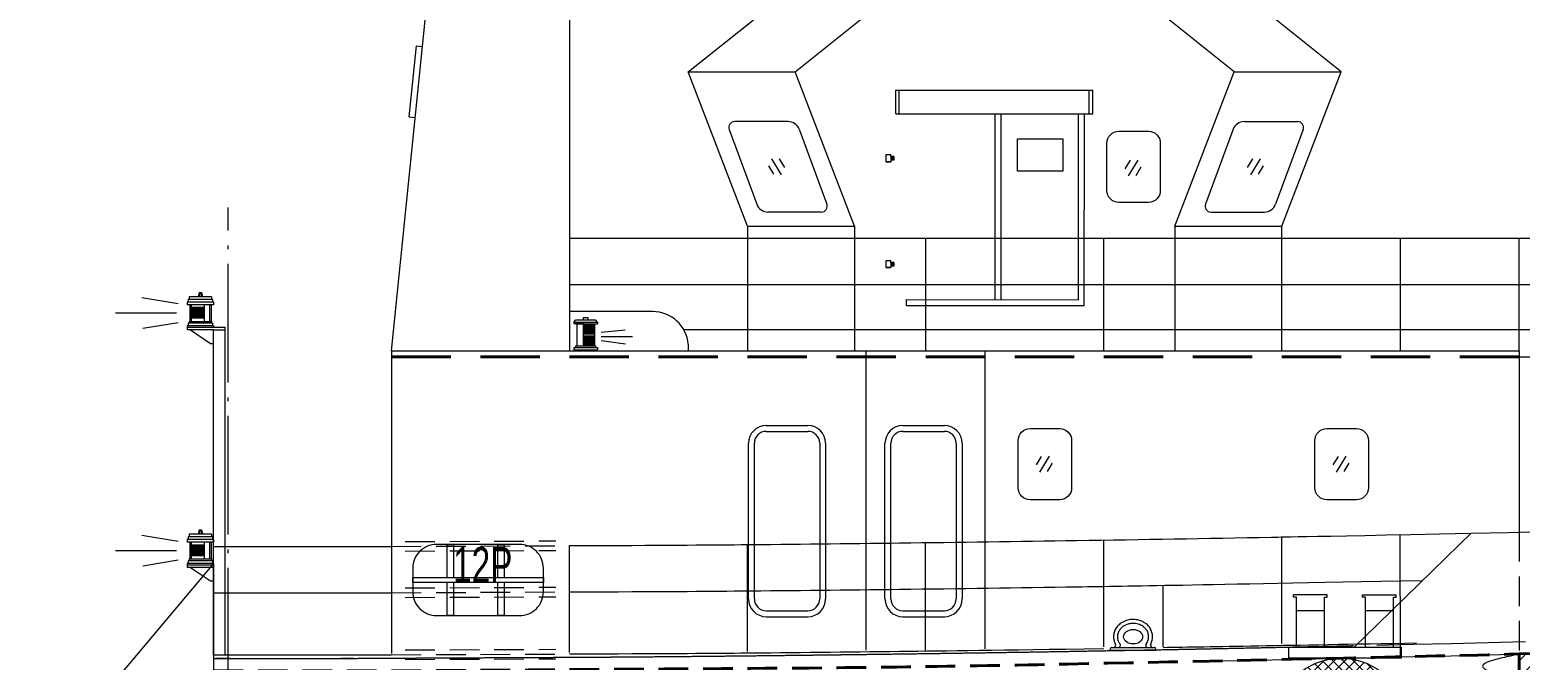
# Model space of a CAD drawing. Extents: x -550205 to -490805, y -239464 to -155364.
# Drawn here: x -522720 to -510165, y -171689 to -166381 of the extents above; entities that cross this region are included whole.
import ezdxf

# ---------------------------------------------------------------- set-up
doc = ezdxf.new("R2010")
doc.units = 0
doc.header["$LTSCALE"] = 500
doc.header["$MEASUREMENT"] = 0
for name, pattern in [('DASHED2', [0.375, 0.25, -0.125]), ('点划线 ____ _ ____ _ ____ _ ____ _ ____ _ ____', [2.56, 2, -0.25, 0.06, -0.25]), ('虚线 __ __ __ __ __ __ __ __ __ __ __ __ __ _', [0.75, 0.5, -0.25])]:
    doc.linetypes.add(name, pattern=pattern)
doc.layers.get('0').update_dxf_attribs({"linetype": 'CONTINUOUS', "lineweight": 20})
for name, color, linetype, lineweight in [('317navigation', 5, 'CONTINUOUS', 20), ('点划线', 5, '点划线 ____ _ ____ _ ____ _ ____ _ ____ _ ____', 20), ('粗虚线', 30, '虚线 __ __ __ __ __ __ __ __ __ __ __ __ __ _', 40), ('虚线', 1, '虚线 __ __ __ __ __ __ __ __ __ __ __ __ __ _', 20)]:
    doc.layers.add(name, color=color, linetype=linetype, lineweight=lineweight)
doc.styles.add('中英混排2', font='romany.shx', dxfattribs={"width": 0.7, "height": 300, "bigfont": 'hztxt.shx'})

# ---------------------------------------------------------------- blocks, each defined once
blk = doc.blocks.new('dfgdfgyhsdh')
for p, q in [((-90, 1814), (1571, 1814)), ((-89, 1614), (-89, 1814)), ((-59, 1614), (-59, 1814)), ((1541, 1614), (1541, 1814)), ((1571, 1614), (1571, 1814)), ((-89, 1614), (1571, 1614)), ((750, 54), (750, 1614)), ((800, 55), (800, 1614)), ((1450, 50), (1450, 1614)), ((1500, 0), (1500, 1614)), ((0, 50), (1450, 50)), ((0, 50), (0, 0)), ((0, 0), (1500, 0))]:
    blk.add_line(p, q)
at = {"color": 0, "lineweight": 20}
for p, q in [((-130, 1268), (-173, 1268)), ((-173, 1268), (-172, 1210)), ((-130, 1255), (-130, 1268)), ((-172, 1210), (-129, 1211)), ((-129, 1211), (-172, 1210)), ((-104, 1255), (-130, 1255)), ((-130, 1255), (-129, 1211)), ((-104, 1224), (-129, 1224)), ((-126, 1255), (-126, 1224)), ((-123, 1255), (-123, 1224)), ((-120, 1255), (-119, 1224)), ((-116, 1255), (-116, 1224)), ((-113, 1255), (-113, 1224)), ((-110, 1255), (-109, 1224)), ((-106, 1255), (-106, 1224)), ((-104, 1255), (-104, 1224)), ((-130, 377), (-173, 376)), ((-173, 376), (-172, 319)), ((-172, 319), (-129, 319)), ((-129, 319), (-172, 319)), ((-130, 363), (-130, 377)), ((-104, 363), (-130, 363)), ((-130, 363), (-129, 319)), ((-104, 333), (-129, 333)), ((-126, 363), (-126, 333)), ((-123, 363), (-123, 333)), ((-120, 363), (-119, 333)), ((-116, 363), (-116, 333)), ((-113, 363), (-113, 333)), ((-110, 363), (-109, 333)), ((-106, 363), (-106, 333)), ((-104, 363), (-104, 333))]:
    blk.add_line(p, q, dxfattribs=at)
blk.add_lwpolyline([(938, 1404), (1319, 1404), (1319, 1132), (938, 1132)], close=True)
blk = doc.blocks.new('H')
at = {"lineweight": 20}
for p, q in [((1008510, 702546), (1008510, 702561)), ((1008510, 702546), (1009110, 702546)), ((1008530, 702581), (1009090, 702581)), ((1009110, 702546), (1009110, 702561))]:
    blk.add_line(p, q, dxfattribs=at)
for centre, radius, start, end in [((1008530, 702561), 20, 90, 180), ((1008551, 702611), 30, 269.0608, 34.6433), ((1008613, 702610), 30, 269.0608, 34.6433), ((1009006, 702610), 30, 145.3567, 270.9392), ((1009068, 702611), 30, 145.3567, 270.9392), ((1009090, 702561), 20, 0, 90)]:
    blk.add_arc(centre, radius, start, end, dxfattribs=at)
blk.add_ellipse((1008810, 702723), major_axis=(-125, 0), ratio=0.76, dxfattribs=at)
for points, knots in [([(1009040, 702622), (1009043, 702628), (1009046, 702633), (1009052, 702648), (1009056, 702657), (1009061, 702675), (1009063, 702684), (1009066, 702703), (1009067, 702713), (1009067, 702732), (1009066, 702742), (1009063, 702761), (1009061, 702770), (1009056, 702789), (1009053, 702798), (1009045, 702815), (1009041, 702823), (1009031, 702839), (1009026, 702846), (1009015, 702860), (1009009, 702867), (1008997, 702879), (1008990, 702885), (1008977, 702896), (1008970, 702901), (1008956, 702910), (1008949, 702914), (1008930, 702924), (1008918, 702929), (1008894, 702938), (1008881, 702941), (1008857, 702946), (1008844, 702948), (1008819, 702950), (1008806, 702950), (1008781, 702949), (1008768, 702947), (1008744, 702943), (1008731, 702940), (1008707, 702932), (1008695, 702927), (1008672, 702915), (1008660, 702909), (1008641, 702895), (1008633, 702889), (1008617, 702874), (1008609, 702866), (1008595, 702849), (1008588, 702840), (1008578, 702822), (1008573, 702814), (1008566, 702797), (1008563, 702788), (1008558, 702770), (1008556, 702760), (1008553, 702742), (1008553, 702732), (1008553, 702723)], [2.742504, 2.742504, 2.742504, 2.742504, 2.817221, 2.817221, 2.925084, 2.925084, 3.032948, 3.032948, 3.140811, 3.140811, 3.248674, 3.248674, 3.356537, 3.356537, 3.4644, 3.4644, 3.572264, 3.572264, 3.680127, 3.680127, 3.78799, 3.78799, 3.895853, 3.895853, 4.003717, 4.003717, 4.11158, 4.11158, 4.279396, 4.279396, 4.447212, 4.447212, 4.615028, 4.615028, 4.782844, 4.782844, 4.95066, 4.95066, 5.118476, 5.118476, 5.286292, 5.286292, 5.454109, 5.454109, 5.588214, 5.588214, 5.722319, 5.722319, 5.856424, 5.856424, 5.964072, 5.964072, 6.07172, 6.07172, 6.179368, 6.179368, 6.283185, 6.283185, 6.283185, 6.283185]), ([(1008553, 702723), (1008553, 702716), (1008553, 702709), (1008554, 702695), (1008555, 702688), (1008558, 702674), (1008560, 702668), (1008564, 702655), (1008566, 702648), (1008572, 702635), (1008575, 702628), (1008579, 702622)], [0, 0, 0, 0, 0.0782138, 0.0782138, 0.1564276, 0.1564276, 0.2346414, 0.2346414, 0.3128552, 0.3128552, 0.3990896, 0.3990896, 0.3990896, 0.3990896]), ([(1008982, 702627), (1008983, 702630), (1008985, 702632), (1008992, 702642), (1008997, 702650), (1009004, 702666), (1009006, 702673), (1009011, 702688), (1009012, 702696), (1009014, 702711), (1009015, 702719), (1009014, 702735), (1009013, 702742), (1009011, 702758), (1009009, 702765), (1009004, 702780), (1009001, 702787), (1008994, 702801), (1008990, 702807), (1008981, 702819), (1008976, 702825), (1008966, 702836), (1008961, 702842), (1008950, 702851), (1008944, 702856), (1008929, 702866), (1008919, 702872), (1008898, 702881), (1008888, 702885), (1008866, 702892), (1008855, 702894), (1008827, 702898), (1008810, 702899), (1008776, 702896), (1008760, 702893), (1008731, 702885), (1008720, 702881), (1008697, 702870), (1008686, 702864), (1008668, 702851), (1008661, 702844), (1008648, 702831), (1008641, 702824), (1008631, 702810), (1008627, 702803), (1008619, 702788), (1008616, 702781), (1008610, 702765), (1008608, 702757), (1008605, 702741), (1008605, 702732), (1008605, 702724), (1008605, 702723), (1008605, 702723)], [2.620818, 2.620818, 2.620818, 2.620818, 2.663046, 2.663046, 2.809046, 2.809046, 2.926278, 2.926278, 3.043509, 3.043509, 3.16074, 3.16074, 3.277972, 3.277972, 3.395203, 3.395203, 3.512435, 3.512435, 3.629666, 3.629666, 3.746897, 3.746897, 3.864129, 3.864129, 3.98136, 3.98136, 4.163787, 4.163787, 4.346214, 4.346214, 4.528641, 4.528641, 4.800892, 4.800892, 5.073143, 5.073143, 5.275487, 5.275487, 5.477831, 5.477831, 5.627164, 5.627164, 5.776496, 5.776496, 5.901945, 5.901945, 6.027394, 6.027394, 6.152843, 6.152843, 6.278292, 6.278292, 6.283185, 6.283185, 6.283185, 6.283185]), ([(1008605, 702723), (1008605, 702717), (1008605, 702711), (1008606, 702700), (1008607, 702694), (1008610, 702681), (1008612, 702674), (1008618, 702659), (1008621, 702652), (1008629, 702639), (1008633, 702633), (1008637, 702627)], [0, 0, 0, 0, 0.086637, 0.086637, 0.1732739, 0.1732739, 0.2903636, 0.2903636, 0.4074532, 0.4074532, 0.5207841, 0.5207841, 0.5207841, 0.5207841])]:
    blk.add_open_spline(points, degree=3, knots=knots, dxfattribs=at)
blk = doc.blocks.new('G')
at = {"color": 0, "lineweight": 20}
for p, q in [((1006562, 703255), (1006562, 703285)), ((1006952, 703285), (1006562, 703285)), ((1006595, 703255), (1006562, 703255)), ((1006595, 702676), (1006595, 703255)), ((1006920, 702676), (1006920, 703255)), ((1006920, 703255), (1006952, 703255)), ((1006952, 703255), (1006952, 703285)), ((1007362, 703255), (1007362, 703285)), ((1007362, 703285), (1007752, 703285)), ((1007395, 703255), (1007362, 703255)), ((1007395, 702676), (1007395, 703255)), ((1007720, 702676), (1007720, 703255)), ((1007720, 703255), (1007752, 703255)), ((1007752, 703255), (1007752, 703285))]:
    blk.add_line(p, q, dxfattribs=at)
blk.add_lwpolyline([(1006507, 702676), (1007807, 702676), (1007807, 702551), (1006507, 702551)], close=True, dxfattribs=at)
blk = doc.blocks.new('34')
h = blk.add_hatch()
h.set_pattern_fill('ANSI37', color=256, scale=500, style=0)
h.set_pattern_definition([(45, (677572.184, 160064.6), (-44.194174, 44.194174), []), (135, (677572.184, 160064.6), (-44.194174, -44.194174), [])])
edge = h.paths.add_edge_path(flags=16)
edge.add_arc((0, 0), 300, 0, 360)
edge = h.paths.add_edge_path()
edge.add_arc((0, 0), 550, 0, 360)
for radius in [550, 300]:
    blk.add_circle((0, 0), radius)

msp = doc.modelspace()

# ---------------------------------------------------------------- hatches: boundary and pattern name
h = msp.add_hatch()
h.set_pattern_fill('ANSI31', color=256, scale=800, style=0)
h.set_pattern_definition([(45, (142486.12, -12029.5), (-70.710678, 70.710678), [])])
edge = h.paths.add_edge_path()
edge.add_spline(control_points=[(-510158.9, -172239.1), (-510112.4, -172238), (-509239.1, -172217.1), (-507555, -172172.3), (-505377.7, -172099.1), (-504027, -172052), (-503142.9, -172021.4)], knot_values=[12515.2643306, 12515.2643306, 12515.2643306, 12515.2643306, 12654.8209645, 15135.8999775, 17569.2214649, 19190.4457898, 19190.4457898, 19190.4457898, 19190.4457898], degree=3, periodic=0)
edge.add_line((-503154.6, -171425.6), (-503154.6, -171984))
edge.add_spline(control_points=[(-510173.1, -171639.4), (-510121.9, -171638.2), (-509243.8, -171617.3), (-507555, -171572.3), (-505376, -171499), (-504023.6, -171451.9), (-503141.2, -171401.6)], knot_values=[12501.0275182, 12501.0275182, 12501.0275182, 12501.0275182, 12654.8209645, 15135.8999775, 17569.2214649, 19195.5700679, 19195.5700679, 19195.5700679, 19195.5700679], degree=3, periodic=0)
h.paths.add_polyline_path([(-510173.1, -171639.4), (-510173.1, -172238.4), (-510158.9, -172239.1), (-510139.2, -172237.2), (-510119.7, -172232.4), (-510100.7, -172224.8), (-510082.3, -172214.4), (-510064.7, -172201.4), (-510048, -172185.9), (-510032.6, -172168), (-510018.4, -172147.9), (-510005.6, -172125.8), (-509994.4, -172101.8), (-509984.8, -172076.4), (-509977, -172049.6), (-509970.9, -172021.7), (-509966.8, -171993.1), (-509964.6, -171963.9), (-509964.3, -171934.5), (-509966, -171905.1), (-509969.6, -171876.1), (-509975.1, -171847.6), (-509982.4, -171820.1), (-509991.5, -171793.7), (-510002.3, -171768.7), (-510014.6, -171745.3), (-510028.4, -171723.9), (-510043.6, -171704.4), (-510059.9, -171687.3), (-510077.2, -171672.6), (-510095.4, -171660.4), (-510114.3, -171650.9), (-510133.6, -171644.2), (-510153.3, -171640.4)])

# ---------------------------------------------------------------- linework, layer by layer
for p, q in [((-518173.1, -165936.4), (-518173.1, -169084.3)), ((-519673.1, -169084.3), (-519374, -166134.4)), ((-517173.1, -166734.3), (-516610.6, -166284.3)), ((-516273.1, -166734.3), (-515710.6, -166284.3)), ((-512573.1, -166734.3), (-513135.6, -166284.3)), ((-511673.1, -166734.3), (-512235.6, -166284.3)), ((-519523.5, -167112.8), (-519462.9, -166515.9)), ((-519462.9, -166515.9), (-519413.2, -166520.9)), ((-517173.1, -166734.3), (-516273.1, -166734.3)), ((-516673.1, -168034.3), (-517173.1, -166734.3)), ((-515773.1, -168034.3), (-516273.1, -166734.3)), ((-513073.1, -168034.3), (-512573.1, -166734.3)), ((-512573.1, -166734.3), (-511673.1, -166734.3)), ((-512173.1, -168034.3), (-511673.1, -166734.3)), ((-518173.1, -166946.2), (-518173.1, -169084.3)), ((-519523.5, -167112.8), (-519473.7, -167117.8)), ((-516828.4, -167220.7), (-516595.6, -167850)), ((-516331.9, -167153.3), (-516781.6, -167153.3)), ((-516238.1, -167218.6), (-516005.3, -167848)), ((-512583.3, -167218.6), (-512816.1, -167848)), ((-512489.5, -167153.3), (-512039.8, -167153.3)), ((-511992.9, -167220.7), (-512225.7, -167850)), ((-516388, -167601.3), (-516468.7, -167467.4)), ((-516360, -167540.7), (-516403.6, -167468.3)), ((-513492.4, -167550.5), (-513448.8, -167478.1)), ((-513464.5, -167611), (-513383.8, -167477.1)), ((-512461.3, -167540.7), (-512417.7, -167468.3)), ((-512433.4, -167601.3), (-512352.7, -167467.4)), ((-516452.6, -167596.5), (-516495.2, -167525.9)), ((-513399.9, -167606.2), (-513357.3, -167535.6)), ((-512368.7, -167596.5), (-512326.2, -167525.9)), ((-516052.2, -167915.3), (-516501.8, -167915.3)), ((-512769.2, -167915.3), (-512319.5, -167915.3)), ((-516673.1, -168034.3), (-516673.1, -169084.3)), ((-516673.1, -168034.3), (-515773.1, -168034.3)), ((-515773.1, -168034.3), (-515773.1, -169084.3)), ((-513073.1, -168034.3), (-513073.1, -169084.3)), ((-513073.1, -168034.3), (-512173.1, -168034.3)), ((-512173.1, -169084.3), (-512173.1, -168034.3)), ((-518173.1, -168134.3), (-510173.1, -168134.3)), ((-515173.1, -169084.3), (-515173.1, -168134.3)), ((-513673.1, -169084.3), (-513673.1, -168134.3)), ((-512173.1, -169084.3), (-512173.1, -168134.3)), ((-511173.1, -169084.3), (-511173.1, -168134.3)), ((-510173.1, -169084.3), (-510173.1, -168134.3)), ((-510173.1, -168134.3), (-509313.1, -168134.3)), ((-518173.1, -168524.3), (-509313.1, -168524.3)), ((-517472, -168754), (-518173.1, -168754)), ((-521173.1, -168885.2), (-521073.1, -168885.2)), ((-521173.1, -171643.7), (-521173.1, -168908.2)), ((-521173.1, -168908.2), (-521073.1, -168908.2)), ((-521073.1, -171643.7), (-521073.1, -168885.2)), ((-517212, -168904.3), (-510173.1, -168904.3)), ((-510173.1, -168904.3), (-509313.1, -168904.3)), ((-519673.1, -169084.3), (-519673.1, -171631.4)), ((-519673.1, -169084.3), (-510173.1, -169084.3)), ((-517173.1, -169027.7), (-517173.1, -169084.3)), ((-515673.1, -171605), (-515673.1, -169084.3)), ((-514673.1, -171592.4), (-514673.1, -169084.3)), ((-510173.1, -169084.3), (-510173.1, -170608)), ((-510173.1, -169134.3), (-509313.1, -169134.3)), ((-516516, -169712.4), (-516166, -169712.4)), ((-515365.9, -169712.4), (-515015.9, -169712.4)), ((-516666, -171173.1), (-516666, -169862.4)), ((-516616, -171173.1), (-516616, -169862.4)), ((-516516, -169762.4), (-516166, -169762.4)), ((-516066, -169862.4), (-516066, -171173.1)), ((-516016, -169862.4), (-516016, -171173.1)), ((-515515.9, -171173.1), (-515515.9, -169862.4)), ((-515465.9, -171173.1), (-515465.9, -169862.4)), ((-515365.9, -169762.4), (-515015.9, -169762.4)), ((-514915.9, -169862.4), (-514915.9, -171173.1)), ((-514865.9, -169862.4), (-514865.9, -171173.1)), ((-514239.7, -170044.9), (-514196.1, -169972.5)), ((-514211.8, -170105.4), (-514131.1, -169971.5)), ((-511739.7, -170044.9), (-511696.1, -169972.5)), ((-511711.8, -170105.4), (-511631.1, -169971.5)), ((-514147.1, -170100.7), (-514104.6, -170030)), ((-511647.1, -170100.7), (-511604.6, -170030)), ((-518173.1, -171624.3), (-518173.1, -170724.2)), ((-516673.1, -171615.4), (-516673.1, -170715.3)), ((-515173.4, -171611.2), (-515174.9, -170698.9)), ((-513673.1, -171577.4), (-513673.1, -170677.4)), ((-512173.1, -171547.3), (-512173.1, -170651.1)), ((-511173.1, -171668.3), (-511175.8, -170632.2)), ((-521173.1, -170873.7), (-522720.1, -172715.3)), ((-521173.1, -170873.7), (-521173.1, -172123.7)), ((-513173.1, -171577.4), (-513173.1, -171059.1)), ((-516516, -171273.1), (-516166, -171273.1)), ((-516516, -171323.1), (-516166, -171323.1)), ((-515365.9, -171273.1), (-515015.9, -171273.1)), ((-515365.9, -171323.1), (-515015.9, -171323.1)), ((-512049.8, -171270.8), (-511813.6, -171270.8)), ((-511468.3, -171270.8), (-511232, -171270.8))]:
    msp.add_line(p, q)
at = {"linetype": 'DASHED2', "lineweight": 9, "ltscale": 25}
for p, q in [((-521471.5, -168688.6), (-521775.3, -168638.3)), ((-521485.3, -168768), (-521997.6, -168768)), ((-521471.5, -168847.5), (-521767.9, -168896.5)), ((-521471.5, -170688.6), (-521775.3, -170638.3)), ((-521485.3, -170768), (-521997.6, -170768)), ((-521471.5, -170847.5), (-521767.9, -170896.5))]:
    msp.add_line(p, q, dxfattribs=at)
at = {"color": 0, "ltscale": 10}
for p, q in [((-518136.5, -168842.1), (-518121.1, -168823.5)), ((-518136.5, -168842.1), (-518136.5, -168856.3)), ((-518136.5, -168842.1), (-517938.5, -168842.1)), ((-518056.6, -168856.3), (-518136.5, -168856.3)), ((-518121.1, -168823.5), (-517953.9, -168823.5)), ((-518120.2, -168856.3), (-517954.7, -168856.3)), ((-518112, -168856.3), (-518112, -169041.5)), ((-518057.1, -168856.3), (-518057.1, -169041.5)), ((-518057.1, -168862.8), (-517964, -168862.8)), ((-518056.6, -168856.3), (-517938.5, -168856.3)), ((-518055.6, -168823.5), (-518055.6, -168803.8)), ((-518055.6, -168803.8), (-518019.3, -168803.8)), ((-518019.3, -168803.8), (-518019.3, -168823.5)), ((-517964, -168856.3), (-517964, -169041.5)), ((-517938.5, -168842.1), (-517953.9, -168823.5)), ((-517938.5, -168842.1), (-517938.5, -168856.3)), ((-518057.1, -168871.2), (-517964, -168871.2)), ((-518057.1, -168879.2), (-517964, -168879.2)), ((-518057.1, -168887.6), (-517964, -168887.6)), ((-518057.1, -168898.3), (-517964, -168898.3)), ((-518057.1, -168909.4), (-517964, -168909.4)), ((-518057.1, -168919.1), (-517964, -168919.1)), ((-518057.1, -168930), (-517964, -168930)), ((-518057.1, -168940.9), (-517964, -168940.9)), ((-518057.1, -168956.9), (-517964, -168956.9)), ((-518057.1, -168967.9), (-517964, -168967.9)), ((-518057.1, -168978.8), (-517964, -168978.8)), ((-518057.1, -168988.5), (-517964, -168988.5)), ((-518137, -169056.5), (-518137, -169075.3)), ((-518137, -169056.5), (-517939, -169056.5)), ((-518120.3, -169056.5), (-518120.3, -169041.5)), ((-518120.3, -169041.5), (-517954.8, -169041.5)), ((-518057.1, -168999.6), (-517964, -168999.6)), ((-518057.1, -169010.3), (-517964, -169010.3)), ((-518057.1, -169018.7), (-517964, -169018.7)), ((-518057.1, -169026.7), (-517964, -169026.7)), ((-518057.1, -169035.1), (-517964, -169035.1)), ((-517954.8, -169041.5), (-517954.8, -169056.5)), ((-517939, -169056.5), (-517939, -169075.3))]:
    msp.add_line(p, q, dxfattribs=at)
at = {"color": 0, "lineweight": 20, "ltscale": 0.13}
for p, q in [((-521181.4, -168908.2), (-521384.9, -168908.2)), ((-521181.4, -170908.2), (-521384.9, -170908.2))]:
    msp.add_line(p, q, dxfattribs=at)
at = {"color": 0, "lineweight": 20}
for p, q in [((-521367.4, -168908.2), (-521197.4, -169021)), ((-521197.4, -169021), (-521173.1, -169021)), ((-521367.4, -170908.2), (-521197.4, -171021)), ((-521197.4, -171021), (-521173.1, -171021))]:
    msp.add_line(p, q, dxfattribs=at)
at = {"lineweight": 13, "ltscale": 0.35}
for p, q in [((-517907.7, -168926.9), (-517703.8, -168906)), ((-517907.2, -168963.2), (-517643.4, -168963.1)), ((-517908.1, -168997.4), (-517702.2, -169024))]:
    msp.add_line(p, q, dxfattribs=at)
at = {"color": 4, "lineweight": 20}
msp.add_line((-518137, -169075.3), (-517939, -169075.3), dxfattribs=at)
for points in [[(-513546.6, -167234.3), (-513296.6, -167234.3, -0.4142136), (-513196.6, -167334.3), (-513196.6, -167734.3, -0.4142136), (-513296.6, -167834.3), (-513546.6, -167834.3, -0.4142136), (-513646.6, -167734.3), (-513646.6, -167334.3, -0.4142136)], [(-514293.9, -169738.5), (-514043.9, -169738.5, -0.4142136), (-513943.9, -169838.5), (-513943.9, -170238.5, -0.4142136), (-514043.9, -170338.5), (-514293.9, -170338.5, -0.4142136), (-514393.9, -170238.5), (-514393.9, -169838.5, -0.4142136)], [(-511793.9, -169738.5), (-511543.9, -169738.5, -0.4142136), (-511443.9, -169838.5), (-511443.9, -170238.5, -0.4142136), (-511543.9, -170338.5), (-511793.9, -170338.5, -0.4142136), (-511893.9, -170238.5), (-511893.9, -169838.5, -0.4142136)]]:
    msp.add_lwpolyline(points, format="xyb", close=True)
msp.add_lwpolyline([(-511563.6, -171580.5), (-511366.6, -171388.5), (-511136.4, -171164.2), (-510906.2, -170939.8), (-510676, -170715.5), (-510578.9, -170620.8), (-510265.8, -170612.7), (-509952.8, -170604.3)])
at = {"color": 3}
msp.add_lwpolyline([(-519493.8, -170913.8), (-519493.8, -171113.8, 0.4142136), (-519293.8, -171313.8), (-518593.8, -171313.8, 0.4142136), (-518393.8, -171113.8), (-518393.8, -170913.8, 0.4142136), (-518593.8, -170713.8), (-519293.8, -170713.8, 0.4142136)], format="xyb", close=True, dxfattribs=at)
for points in [[(-519205.3, -170992.9), (-519205.3, -170713.8), (-519151, -170713.8), (-519151, -170992.9)], [(-518778.5, -170992.9), (-518778.5, -170713.8), (-518724.2, -170713.8), (-518724.2, -170992.9)], [(-519151, -171034.7), (-519151, -171313.8), (-519205.3, -171313.8), (-519205.3, -171034.7)], [(-518724.2, -171034.7), (-518724.2, -171313.8), (-518778.5, -171313.8), (-518778.5, -171034.7)]]:
    msp.add_lwpolyline(points, dxfattribs=at)
msp.add_lwpolyline([(-519493.8, -170992.9), (-518393.8, -170992.9), (-518393.8, -171034.7), (-519493.8, -171034.7)], close=True, dxfattribs=at)
at = {"color": 0}
for points in [[(-511372.7, -171562.2), (-511059.6, -171555.2), (-510746.5, -171547.6), (-510433.5, -171539.7), (-510120.4, -171531.4)], [(-512672.1, -171694.5), (-512359, -171688.1), (-512045.9, -171681.4), (-511732.8, -171674.5), (-511419.7, -171667.4), (-511372.7, -171666.3), (-511059.6, -171658.9), (-510746.5, -171651.3), (-510433.5, -171643.4), (-510120.4, -171635.3)]]:
    msp.add_lwpolyline(points, dxfattribs=at)
for centre, radius, start, end in [((-516781.6, -167203.3), 50, 90, 200.30246), ((-516331.9, -167253.3), 100, 20.30246, 90), ((-512489.5, -167253.3), 100, 90, 159.69754), ((-512039.8, -167203.3), 50, 339.69754, 90), ((-516501.8, -167815.3), 100, 200.30246, 270), ((-516052.2, -167865.3), 50, 270, 20.30246), ((-512769.2, -167865.3), 50, 159.69754, 270), ((-512319.5, -167815.3), 100, 270, 339.69754), ((-517472, -169054), 300, 5.02394, 90), ((-516516, -169862.4), 150, 90, 180), ((-516166, -169862.4), 150, 0, 90), ((-515365.9, -169862.4), 150, 90, 180), ((-515015.9, -169862.4), 150, 0, 90), ((-516516, -169862.4), 100, 90, 180), ((-516166, -169862.4), 100, 0, 90), ((-515365.9, -169862.4), 100, 90, 180), ((-515015.9, -169862.4), 100, 0, 90), ((-516516, -171173.1), 150, 180, 270), ((-516516, -171173.1), 100, 180, 270), ((-516166, -171173.1), 100, 270, 0), ((-516166, -171173.1), 150, 270, 0), ((-515365.9, -171173.1), 150, 180, 270), ((-515365.9, -171173.1), 100, 180, 270), ((-515015.9, -171173.1), 100, 270, 0), ((-515015.9, -171173.1), 150, 270, 0)]:
    msp.add_arc(centre, radius, start, end)
for points, knots in [([(-518173.1, -170724.2), (-517358.1, -170721.3), (-516598, -170715.2), (-515339.7, -170701.6), (-513850.6, -170681.3), (-512727.5, -170661.9), (-512102.4, -170649.8), (-510578.9, -170620.8)], [3000.016067, 3000.016067, 3000.016067, 3000.016067, 3945.0186699, 5280.4879123, 6775.0232203, 8412.7454064, 8650.5511202, 8650.5511202, 8650.5511202, 8650.5511202]), ([(-518173.1, -171113.3), (-517358.1, -171111.3), (-516598, -171105.2), (-515339.7, -171091.6), (-513927.9, -171072.4), (-512961.3, -171055.9), (-510985.3, -171016.9)], [3000.016067, 3000.016067, 3000.016067, 3000.016067, 3945.0186699, 5280.4879123, 6775.0232203, 8180.8744881, 8180.8744881, 8180.8744881, 8180.8744881]), ([(-518173.1, -171635.7), (-517358.1, -171633.6), (-516598, -171627.6), (-515431.3, -171615), (-514579.7, -171603.6), (-513673.1, -171590.2)], [3000.016067, 3000.016067, 3000.016067, 3000.016067, 3945.0186699, 5280.4879123, 6500.2311396, 6500.2311396, 6500.2311396, 6500.2311396]), ([(-510173.1, -171639), (-510210.6, -171646.4), (-510306.6, -171665.6), (-510587, -171735.1), (-510310.1, -171824.1), (-510212.1, -171834.7), (-510173.1, -171839)], [0, 0, 0, 0, 127.0312928, 325.7098567, 522.7609461, 653.0856153, 653.0856153, 653.0856153, 653.0856153])]:
    msp.add_open_spline(points, degree=3, knots=knots)
for points in [[(-521173.1, -170731.4), (-520436.5, -170731.4), (-520023.1, -170731.4), (-519673.1, -170731)], [(-521173.1, -171121.4), (-520329.4, -171121.3), (-519943.3, -171121.2), (-519673.1, -171121)], [(-513173.1, -171581.4), (-512774.7, -171574.6), (-512141.1, -171563.4), (-511037.5, -171543.9)], [(-521173.1, -171643.7), (-520329.4, -171643.6), (-519943.3, -171643.6), (-519673.1, -171643.3)]]:
    msp.add_open_spline(points, degree=3)
msp.add_rational_spline([(-521173.1, -171673.8), (-521138.5, -171674.1), (-521103.8, -171674.3), (-521075.7, -171674.5), (-521047.7, -171674.7), (-520891.1, -171675.5), (-520734.5, -171675.6), (-520577.9, -171675.7), (-520421.4, -171675.4), (-520264.8, -171675), (-520108.2, -171674.2), (-519951.7, -171673.4), (-519795.1, -171672.6), (-519638.5, -171671.7), (-519481.9, -171670.8), (-519458.5, -171670.6), (-519435.2, -171670.5), (-519278.6, -171669.7), (-519122, -171668.9), (-518965.4, -171668.2), (-518808.9, -171667.4), (-518652.3, -171666.7), (-518495.7, -171666), (-518339.2, -171665.2), (-518182.6, -171664.4), (-518026, -171663.4), (-517869.5, -171662.5), (-517846.1, -171662.3), (-517822.7, -171662.2), (-517666.1, -171661), (-517509.5, -171659.8), (-517353, -171658.5), (-517196.4, -171657.1), (-517039.8, -171655.6), (-516883.3, -171654), (-516726.7, -171652.4), (-516570.1, -171650.7), (-516413.6, -171648.9), (-516257, -171647.1), (-516233.6, -171646.8), (-516210.2, -171646.6), (-516053.6, -171644.6), (-515897, -171642.7), (-515740.5, -171640.7), (-515583.9, -171638.7), (-515427.4, -171636.6), (-515270.8, -171634.5), (-515114.2, -171632.3), (-514957.7, -171630.1), (-514801.1, -171627.7), (-514644.6, -171625.4), (-514621.1, -171625.1), (-514597.7, -171624.7), (-514441.1, -171622.2), (-514284.5, -171619.8), (-514128, -171617.2), (-513971.4, -171614.6), (-513814.9, -171611.9), (-513658.3, -171609.1), (-513501.8, -171606.3), (-513345.2, -171603.5), (-513188.7, -171600.5), (-513032.1, -171597.5), (-513008.7, -171597), (-512985.2, -171596.6), (-512828.6, -171593.5), (-512672.1, -171590.3), (-512515.5, -171587.1), (-512359, -171583.8), (-512202.4, -171580.5), (-512045.9, -171577.1), (-511889.4, -171573.6), (-511732.8, -171570.1), (-511651.2, -171568.3), (-511569.6, -171566.4)], [0.999999003986, 0.999999360352, 1, 1, 1, 0.999997699306, 1, 0.999998728266, 1, 0.999999454451, 1, 1, 1, 1, 1, 1, 1, 1, 1, 1, 1, 1, 1, 1, 1, 1, 1, 1, 1, 1, 1, 1, 1, 1, 1, 1, 1, 1, 1, 1, 1, 1, 1, 1, 1, 1, 1, 1, 1, 1, 1, 1, 1, 1, 1, 1, 1, 1, 1, 1, 1, 1, 1, 1, 1, 1, 1, 1, 1, 1, 1, 1, 1, 1, 1], degree=2, knots=[1.0037427, 1.0037427, 1.0037427, 1.0048072, 1.0048072, 2.0048072, 2.0048072, 2.0090974, 2.0090974, 2.012287, 2.012287, 2.0143761, 2.0143761, 3.0143761, 3.0143761, 4.0143761, 4.0143761, 5.0143761, 5.0143761, 6.0143761, 6.0143761, 7.0143761, 7.0143761, 8.0143761, 8.0143761, 9.0143761, 9.0143761, 10.0143761, 10.0143761, 11.0143761, 11.0143761, 12.0143761, 12.0143761, 13.0143761, 13.0143761, 14.0143761, 14.0143761, 15.0143761, 15.0143761, 16.0143761, 16.0143761, 17.0143761, 17.0143761, 18.0143761, 18.0143761, 19.0143761, 19.0143761, 20.0143761, 20.0143761, 21.0143761, 21.0143761, 22.0143761, 22.0143761, 23.0143761, 23.0143761, 24.0143761, 24.0143761, 25.0143761, 25.0143761, 26.0143761, 26.0143761, 27.0143761, 27.0143761, 28.0143761, 28.0143761, 29.0143761, 29.0143761, 30.0143761, 30.0143761, 31.0143761, 31.0143761, 32.0143761, 32.0143761, 33.0143761, 33.0143761, 34.0143761, 34.0143761, 34.0143761], dxfattribs=at)
at = {"layer": '317navigation', "color": 0, "lineweight": 20, "ltscale": 2}
for p, q in [((-521293.2, -168592.2), (-521300.4, -168628.2)), ((-521288.3, -168598.3), (-521294.3, -168628.2)), ((-521278, -168598.3), (-521272, -168628.2)), ((-521273.1, -168592.2), (-521265.9, -168628.2)), ((-521393.1, -168673.2), (-521393.1, -168696.2)), ((-521386.2, -168651.5), (-521386.2, -168673.2)), ((-521377.8, -168628.2), (-521377.8, -168651.5)), ((-521373.1, -168696.2), (-521373.1, -168836.2)), ((-521361.1, -168696.2), (-521361.1, -168836.2)), ((-521250.8, -168719.2), (-521361.1, -168719.2)), ((-521250.8, -168729.2), (-521361.1, -168729.2)), ((-521250.8, -168739.2), (-521361.1, -168739.2)), ((-521250.8, -168696.2), (-521250.8, -168836.2)), ((-521205.1, -168696.2), (-521205.1, -168836.2)), ((-521193.1, -168696.2), (-521193.1, -168836.2)), ((-521188.5, -168628.2), (-521188.5, -168651.5)), ((-521180.1, -168651.5), (-521180.1, -168673.2)), ((-521173.1, -168673.2), (-521173.1, -168696.2)), ((-521386.2, -168852), (-521386.2, -168873.7)), ((-521377.8, -168836.2), (-521377.8, -168852)), ((-521377.8, -168836.2), (-521188.5, -168836.2)), ((-521250.8, -168749.2), (-521361.1, -168749.2)), ((-521250.8, -168759.2), (-521361.1, -168759.2)), ((-521250.8, -168769.2), (-521361.1, -168769.2)), ((-521250.8, -168779.2), (-521361.1, -168779.2)), ((-521250.8, -168789.2), (-521361.1, -168789.2)), ((-521250.8, -168799.2), (-521361.1, -168799.2)), ((-521250.8, -168809.2), (-521361.1, -168809.2)), ((-521188.5, -168836.2), (-521188.5, -168852)), ((-521180.1, -168852), (-521180.1, -168873.7)), ((-521393.1, -168873.7), (-521393.1, -168885.2)), ((-521393.1, -168885.2), (-521393.1, -168908.2)), ((-521213.1, -168908.2), (-521353.1, -168908.2)), ((-521173.1, -168873.7), (-521173.1, -168885.2)), ((-521293.2, -170592.2), (-521300.4, -170628.2)), ((-521288.3, -170598.3), (-521294.3, -170628.2)), ((-521278, -170598.3), (-521272, -170628.2)), ((-521273.1, -170592.2), (-521265.9, -170628.2)), ((-521393.1, -170673.2), (-521393.1, -170696.2)), ((-521386.2, -170651.5), (-521386.2, -170673.2)), ((-521377.8, -170628.2), (-521377.8, -170651.5)), ((-521373.1, -170696.2), (-521373.1, -170836.2)), ((-521361.1, -170696.2), (-521361.1, -170836.2)), ((-521250.8, -170719.2), (-521361.1, -170719.2)), ((-521250.8, -170729.2), (-521361.1, -170729.2)), ((-521250.8, -170739.2), (-521361.1, -170739.2)), ((-521250.8, -170749.2), (-521361.1, -170749.2)), ((-521250.8, -170696.2), (-521250.8, -170836.2)), ((-521205.1, -170696.2), (-521205.1, -170836.2)), ((-521193.1, -170696.2), (-521193.1, -170836.2)), ((-521188.5, -170628.2), (-521188.5, -170651.5)), ((-521180.1, -170651.5), (-521180.1, -170673.2)), ((-521173.1, -170673.2), (-521173.1, -170696.2)), ((-521393.1, -170873.7), (-521393.1, -170885.2)), ((-521386.2, -170852), (-521386.2, -170873.7)), ((-521377.8, -170836.2), (-521377.8, -170852)), ((-521377.8, -170836.2), (-521188.5, -170836.2)), ((-521250.8, -170759.2), (-521361.1, -170759.2)), ((-521250.8, -170769.2), (-521361.1, -170769.2)), ((-521250.8, -170779.2), (-521361.1, -170779.2)), ((-521250.8, -170789.2), (-521361.1, -170789.2)), ((-521250.8, -170799.2), (-521361.1, -170799.2)), ((-521250.8, -170809.2), (-521361.1, -170809.2)), ((-521188.5, -170836.2), (-521188.5, -170852)), ((-521180.1, -170852), (-521180.1, -170873.7)), ((-521173.1, -170873.7), (-521173.1, -170885.2)), ((-521393.1, -170885.2), (-521393.1, -170908.2)), ((-521213.1, -170908.2), (-521353.1, -170908.2)), ((-521173.1, -170896.7), (-521173.1, -170885.2)), ((-521173.1, -170885.2), (-521173.1, -170908.2))]:
    msp.add_line(p, q, dxfattribs=at)
at = {"layer": '317navigation', "color": 0, "lineweight": 20, "ltscale": 2, "flags": 128}
for points in [[(-521173.1, -168673.2), (-521283.1, -168673.2), (-521393.1, -168673.2)], [(-521173.1, -168696.2), (-521283.1, -168696.2), (-521393.1, -168696.2)], [(-521180.1, -168651.5), (-521283.1, -168651.5), (-521386.2, -168651.5)], [(-521188.5, -168628.2), (-521283.1, -168628.2), (-521377.8, -168628.2)], [(-521180.1, -168852), (-521283.1, -168852), (-521386.2, -168852)], [(-521173.1, -168873.7), (-521283.1, -168873.7), (-521393.1, -168873.7)], [(-521393.1, -168885.2), (-521283.1, -168885.2), (-521173.1, -168885.2)], [(-521173.1, -168908.2), (-521283.1, -168908.2), (-521393.1, -168908.2)], [(-521173.1, -170673.2), (-521283.1, -170673.2), (-521393.1, -170673.2)], [(-521173.1, -170696.2), (-521283.1, -170696.2), (-521393.1, -170696.2)], [(-521180.1, -170651.5), (-521283.1, -170651.5), (-521386.2, -170651.5)], [(-521188.5, -170628.2), (-521283.1, -170628.2), (-521377.8, -170628.2)], [(-521173.1, -170873.7), (-521283.1, -170873.7), (-521393.1, -170873.7)], [(-521180.1, -170852), (-521283.1, -170852), (-521386.2, -170852)], [(-521393.1, -170885.2), (-521283.1, -170885.2), (-521173.1, -170885.2)], [(-521173.1, -170908.2), (-521283.1, -170908.2), (-521393.1, -170908.2)]]:
    msp.add_lwpolyline(points, dxfattribs=at)
at = {"layer": '317navigation', "color": 0, "lineweight": 20, "ltscale": 2}
for centre, radius, start, end in [((-521283.1, -168276.8), 315.5, 268.17081, 271.82919), ((-521283.1, -168276.8), 321.5, 269.07599, 270.92401), ((-521283.1, -170276.8), 315.5, 268.17081, 271.82919), ((-521283.1, -170276.8), 321.5, 269.07599, 270.92401)]:
    msp.add_arc(centre, radius, start, end, dxfattribs=at)
at = {"layer": '点划线'}
msp.add_line((-521048.1, -179591.5), (-521048.1, -167877), dxfattribs=at)
at = {"layer": '粗虚线', "ltscale": 2}
msp.add_line((-519673.1, -169134.3), (-510173.1, -169134.3), dxfattribs=at)
at = {"layer": '粗虚线', "lineweight": 40}
msp.add_line((-510173.1, -171639), (-510173.1, -174039.1), dxfattribs=at)
at = {"layer": '粗虚线'}
msp.add_open_spline([(-521173.1, -171778.4), (-520673.1, -171779.2), (-519488.8, -171781.2), (-517654.9, -171762.9), (-515415.8, -171753.9), (-512933.5, -171699.2), (-510260.5, -171642.6), (-507205, -171552.3), (-505077.6, -171472.9), (-503790.2, -171424.9)], degree=3, knots=[0, 0, 0, 0, 1500.0001076, 3552.957921, 5501.830152, 8217.338465, 11001.2829013, 13522.8286561, 17387.7508189, 17387.7508189, 17387.7508189, 17387.7508189], dxfattribs=at)
at = {"layer": '虚线'}
for p, q in [((-510173.1, -170608), (-510173.1, -171750.8)), ((-519673.1, -170731), (-518173.1, -170724.2)), ((-519557.7, -170690.4), (-518288.6, -170684.7)), ((-519557.7, -170770.4), (-518288.6, -170764.7)), ((-519673.1, -171121), (-518173.1, -171114.2)), ((-519557.7, -171080.4), (-518288.6, -171074.7)), ((-519557.7, -171160.4), (-518288.6, -171154.7)), ((-519557.7, -171602.8), (-518288.6, -171597)), ((-519673.1, -171643.3), (-518173.1, -171636.5)), ((-519557.7, -171682.8), (-518288.6, -171677))]:
    msp.add_line(p, q, dxfattribs=at)

# ---------------------------------------------------------------- block references
at = {"rotation": 359.9794569283056}
msp.add_blockref('dfgdfgyhsdh', (-515336.9, -168702.6), dxfattribs=at)
at = {"xscale": 0.7269230769161368, "yscale": 0.7269230769215937, "zscale": 0.726923076923077}
msp.add_blockref('G', (-1243766.8, -682372), dxfattribs=at)
at = {"color": 1, "lineweight": 20, "xscale": 0.639999999984866, "yscale": 0.639999999999418, "zscale": 0.6400000000000002}
msp.add_blockref('H', (-1159064.1, -621234.2), dxfattribs=at)
msp.add_blockref('34', (-511673.6, -172222.1))

# ---------------------------------------------------------------- texts
at = {"color": 3, "lineweight": 20, "ltscale": 2, "style": '中英混排2', "width": 0.7}
msp.add_text('12P', height=300, dxfattribs=at).set_placement((-519154.1, -171036))

doc.saveas('drawing.dxf')
